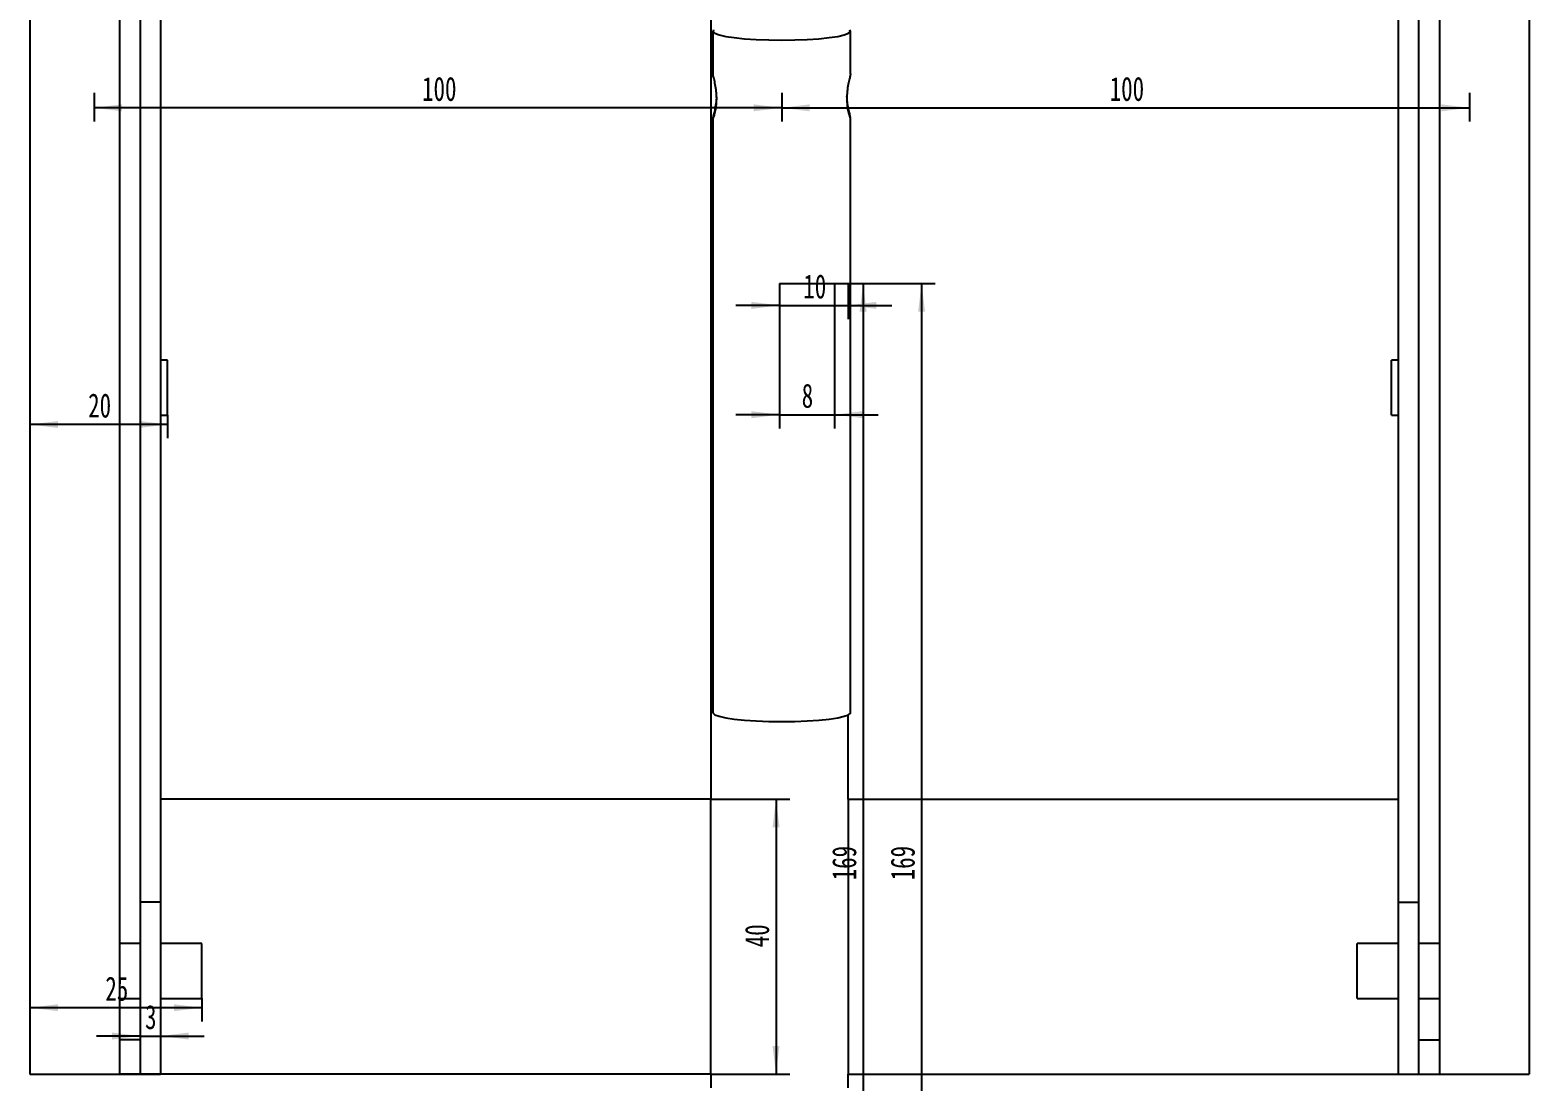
# Model space of a CAD drawing. Header units: millimetres. Extents: x 0 to 1189, y -577 to 841.
# Drawn here: x 205 to 423, y 112 to 264.9 of the extents above; entities that cross this region are included whole.
import ezdxf

# ---------------------------------------------------------------- set-up
doc = ezdxf.new("R2010")
doc.units = ezdxf.units.MM
doc.layers.add('10', color=7, linetype='Continuous')
doc.styles.add('SLDTEXTSTYLE5', font='TXT', dxfattribs={"width": 0.7})
doc.dimstyles.new('SLDDIMSTYLE0', dxfattribs={"dimtxt": 3.5, "dimasz": 4.08, "dimexe": 0, "dimexo": 0.0625, "dimgap": 0.875, "dimtad": 2, "dimrnd": 1e-09, "dimzin": 12, "dimdsep": 46, "dimtxsty": 'SLDTEXTSTYLE5', "dimsah": 1, "dimcen": 0.09, "dimadec": 0, "dimazin": 3, "dimtfac": 1, "dimtmove": 0, "dimatfit": 0, "dimfxl": 0, "dimfrac": 2, "dimtolj": 1, "dimtzin": 12, "dimarcsym": 0})
doc.dimstyles.new('SLDDIMSTYLE1', dxfattribs={"dimtxt": 3.5, "dimasz": 4.08, "dimexe": 0, "dimexo": 0.0625, "dimgap": 0.875, "dimtad": 2, "dimrnd": 1e-09, "dimzin": 12, "dimdsep": 46, "dimtxsty": 'SLDTEXTSTYLE5', "dimsah": 1, "dimcen": 0.09, "dimadec": 0, "dimazin": 3, "dimtfac": 1, "dimtofl": 0, "dimtmove": 0, "dimatfit": 3, "dimfxl": 0, "dimfrac": 2, "dimtolj": 1, "dimtzin": 12, "dimarcsym": 0})

# ---------------------------------------------------------------- blocks, each defined once
blk = doc.blocks.new('_D_17')
at = {"layer": '10'}
for p, q in [((304, 153), (315.49, 153)), ((313.49, 153), (313.49, 113)), ((304, 113), (315.49, 113))]:
    blk.add_line(p, q, dxfattribs=at)
for points in [[(313.49, 153), (312.99, 148.92), (314, 148.92)], [(313.49, 113), (314, 117.08), (312.99, 117.08)]]:
    blk.add_solid(points, dxfattribs=at)
at = {"layer": '10', "insert": (308.98, 131.46), "char_height": 3.5, "attachment_point": 1, "rotation": 90, "style": 'SLDTEXTSTYLE5'}
blk.add_mtext('40', dxfattribs=at)
blk = doc.blocks.new('_D_29')
at = {"layer": '10'}
for p, q in [((221, 124.92), (221, 118.32)), ((224, 124.92), (224, 118.32)), ((221, 118.54), (214.65, 118.54)), ((221, 118.54), (224, 118.54)), ((224, 118.54), (230.35, 118.54))]:
    blk.add_line(p, q, dxfattribs=at)
for points in [[(221, 118.54), (216.92, 119.05), (216.92, 118.03)], [(224, 118.54), (228.08, 118.03), (228.08, 119.05)]]:
    blk.add_solid(points, dxfattribs=at)
at = {"layer": '10', "insert": (221.73, 123.05), "char_height": 3.5, "attachment_point": 1, "style": 'SLDTEXTSTYLE5'}
blk.add_mtext('3', dxfattribs=at)
blk = doc.blocks.new('_D_30')
at = {"layer": '10'}
for p, q in [((205, 124.03), (205, 120.66)), ((230, 122.66), (205, 122.66)), ((230, 124.03), (230, 120.66))]:
    blk.add_line(p, q, dxfattribs=at)
for points in [[(205, 122.66), (209.08, 122.16), (209.08, 123.17)], [(230, 122.66), (225.92, 123.17), (225.92, 122.16)]]:
    blk.add_solid(points, dxfattribs=at)
at = {"layer": '10', "insert": (215.96, 127.18), "char_height": 3.5, "attachment_point": 1, "style": 'SLDTEXTSTYLE5'}
blk.add_mtext('25', dxfattribs=at)
blk = doc.blocks.new('_D_31')
at = {"layer": '10'}
for p, q in [((205, 208.87), (205, 205.51)), ((225, 207.51), (205, 207.51)), ((225, 208.87), (225, 205.51))]:
    blk.add_line(p, q, dxfattribs=at)
for points in [[(205, 207.51), (209.08, 207), (209.08, 208.01)], [(225, 207.51), (220.92, 208.01), (220.92, 207)]]:
    blk.add_solid(points, dxfattribs=at)
at = {"layer": '10', "insert": (213.46, 212.02), "char_height": 3.5, "attachment_point": 1, "style": 'SLDTEXTSTYLE5'}
blk.add_mtext('20', dxfattribs=at)
blk = doc.blocks.new('_D_34')
at = {"layer": '10'}
for p, q in [((214.32, 255.74), (214.32, 251.57)), ((314.32, 255.74), (314.32, 251.57)), ((314.32, 253.57), (214.32, 253.57))]:
    blk.add_line(p, q, dxfattribs=at)
for points in [[(214.32, 253.57), (218.4, 253.06), (218.4, 254.08)], [(314.32, 253.57), (310.24, 254.08), (310.24, 253.06)]]:
    blk.add_solid(points, dxfattribs=at)
at = {"layer": '10', "insert": (262.02, 258.08), "char_height": 3.5, "attachment_point": 1, "style": 'SLDTEXTSTYLE5'}
blk.add_mtext('100', dxfattribs=at)
blk = doc.blocks.new('_D_35')
at = {"layer": '10'}
for p, q in [((314.32, 255.74), (314.32, 251.57)), ((414.32, 255.74), (414.32, 251.57)), ((314.32, 253.57), (414.32, 253.57))]:
    blk.add_line(p, q, dxfattribs=at)
for points in [[(314.32, 253.57), (318.4, 253.06), (318.4, 254.08)], [(414.32, 253.57), (410.24, 254.08), (410.24, 253.06)]]:
    blk.add_solid(points, dxfattribs=at)
at = {"layer": '10', "insert": (362.02, 258.08), "char_height": 3.5, "attachment_point": 1, "style": 'SLDTEXTSTYLE5'}
blk.add_mtext('100', dxfattribs=at)
blk = doc.blocks.new('_D_37')
at = {"layer": '10'}
for p, q in [((314, 228), (314, 222.83)), ((324, 228), (324, 222.83)), ((314, 224.83), (307.65, 224.83)), ((314, 224.83), (324, 224.83)), ((324, 224.83), (330.35, 224.83))]:
    blk.add_line(p, q, dxfattribs=at)
for points in [[(314, 224.83), (309.92, 225.34), (309.92, 224.32)], [(324, 224.83), (328.08, 224.32), (328.08, 225.34)]]:
    blk.add_solid(points, dxfattribs=at)
at = {"layer": '10', "insert": (317.46, 229.34), "char_height": 3.5, "attachment_point": 1, "style": 'SLDTEXTSTYLE5'}
blk.add_mtext('10', dxfattribs=at)
blk = doc.blocks.new('_D_38')
at = {"layer": '10'}
for p, q in [((314, 228), (328.16, 228)), ((326.16, 228), (326.16, 59)), ((314, 59), (328.16, 59))]:
    blk.add_line(p, q, dxfattribs=at)
for points in [[(326.16, 228), (325.66, 223.92), (326.67, 223.92)], [(326.16, 59), (326.67, 63.08), (325.66, 63.08)]]:
    blk.add_solid(points, dxfattribs=at)
at = {"layer": '10', "insert": (321.65, 141.2), "char_height": 3.5, "attachment_point": 1, "rotation": 90, "style": 'SLDTEXTSTYLE5'}
blk.add_mtext('169', dxfattribs=at)
blk = doc.blocks.new('_D_41')
at = {"layer": '10'}
for p, q in [((314, 228), (336.66, 228)), ((334.66, 228), (334.66, 59)), ((314, 59), (336.66, 59))]:
    blk.add_line(p, q, dxfattribs=at)
for points in [[(334.66, 228), (334.16, 223.92), (335.17, 223.92)], [(334.66, 59), (335.17, 63.08), (334.16, 63.08)]]:
    blk.add_solid(points, dxfattribs=at)
at = {"layer": '10', "insert": (330.15, 141.2), "char_height": 3.5, "attachment_point": 1, "rotation": 90, "style": 'SLDTEXTSTYLE5'}
blk.add_mtext('169', dxfattribs=at)
blk = doc.blocks.new('_D_42')
at = {"layer": '10'}
for p, q in [((314, 228), (314, 206.93)), ((322, 228), (322, 206.93)), ((314, 208.93), (307.65, 208.93)), ((314, 208.93), (322, 208.93)), ((322, 208.93), (328.35, 208.93))]:
    blk.add_line(p, q, dxfattribs=at)
for points in [[(314, 208.93), (309.92, 209.44), (309.92, 208.42)], [(322, 208.93), (326.08, 208.42), (326.08, 209.44)]]:
    blk.add_solid(points, dxfattribs=at)
at = {"layer": '10', "insert": (317.23, 213.44), "char_height": 3.5, "attachment_point": 1, "style": 'SLDTEXTSTYLE5'}
blk.add_mtext('8', dxfattribs=at)

msp = doc.modelspace()

# ---------------------------------------------------------------- linework, layer by layer
at = {"color": 7, "linetype": 'Continuous', "lineweight": 25}
for p, q in [((204.99872, 342.99519), (204.99872, 112.99518)), ((217.99872, 342.99519), (217.99872, 112.99518)), ((409.99873, 342.99519), (409.99873, 112.99518)), ((422.99872, 342.99519), (422.99872, 112.99518)), ((303.99872, 302.99518), (303.99872, 152.99518)), ((223.99872, 293.7495), (223.99872, 138.00891)), ((403.99871, 138.00891), (403.99871, 293.7495)), ((220.99872, 287.73578), (220.99872, 212.87234)), ((406.99872, 212.87234), (406.99872, 287.73578)), ((304.3227, 264.72878), (304.3227, 258.49712)), ((324.32271, 258.50361), (324.32271, 264.72878)), ((304.3227, 252.11824), (304.3227, 165.59351)), ((324.32271, 165.59351), (324.32271, 252.12473)), ((224.99872, 216.87234), (223.99872, 216.87234)), ((224.99872, 208.87235), (224.99872, 216.87234)), ((403.99871, 216.87234), (402.99873, 216.87234)), ((402.99873, 208.87235), (402.99873, 216.87234)), ((220.99872, 212.87234), (220.99872, 138.00891)), ((406.99872, 138.00891), (406.99872, 212.87234)), ((223.99872, 208.87234), (224.99872, 208.87234)), ((402.99873, 208.87234), (403.99871, 208.87234)), ((323.99872, 152.99518), (323.99872, 165.26219)), ((303.99872, 152.99518), (223.99872, 152.99518)), ((303.99872, 112.99518), (303.99872, 152.99518)), ((323.99872, 152.99518), (323.99872, 112.99518)), ((323.99872, 152.99518), (403.99871, 152.99518)), ((223.99872, 138.00891), (220.99872, 138.00891)), ((220.99872, 138.00891), (220.99872, 112.99518)), ((223.99872, 138.00891), (223.99872, 112.99518)), ((403.99871, 112.99518), (403.99871, 138.00891)), ((403.99871, 138.00891), (406.99872, 138.00891)), ((406.99872, 112.99518), (406.99872, 138.00891)), ((220.99872, 131.99518), (217.99872, 131.99518)), ((229.99872, 131.99518), (223.99872, 131.99518)), ((229.99872, 123.99518), (229.99872, 131.99518)), ((403.99871, 131.99518), (397.99872, 131.99518)), ((397.99872, 123.99518), (397.99872, 131.99518)), ((409.99873, 131.99518), (406.99872, 131.99518)), ((217.99872, 123.99518), (220.99872, 123.99518)), ((223.99872, 123.99518), (229.99872, 123.99518)), ((397.99872, 123.99518), (403.99871, 123.99518)), ((406.99872, 123.99518), (409.99873, 123.99518)), ((220.99872, 117.98145), (217.99872, 117.98145)), ((406.99872, 117.98145), (409.99873, 117.98145)), ((204.99872, 112.99518), (217.99872, 112.99518)), ((217.99872, 112.99518), (220.99872, 112.99518)), ((303.99872, 112.99518), (217.99872, 112.99518)), ((220.99872, 112.99518), (223.99872, 112.99518)), ((303.99872, 112.99518), (303.99872, 110.99518)), ((323.99872, 112.99518), (409.99873, 112.99518)), ((323.99872, 110.99518), (323.99872, 112.99518)), ((403.99871, 112.99518), (406.99872, 112.99518)), ((406.99872, 112.99518), (409.99873, 112.99518)), ((409.99873, 112.99518), (422.99872, 112.99518))]:
    msp.add_line(p, q, dxfattribs=at)
at = {"color": 7, "linetype": 'Continuous', "lineweight": 25, "flags": 128}
for points in [[(304.42449, 264.91552), (304.33403, 264.66633), (304.60459, 264.4194), (305.22638, 264.18365), (306.17694, 263.96759), (307.42191, 263.77906), (308.91629, 263.62485), (310.60608, 263.51052), (312.43019, 263.44024), (314.3227, 263.41653)], [(314.3227, 263.41653), (316.21521, 263.44024), (318.03932, 263.51052), (319.72911, 263.62485), (321.22349, 263.77906), (322.46846, 263.96759), (323.41902, 264.18365), (324.04082, 264.4194), (324.31137, 264.66633), (324.22092, 264.91552)], [(304.3227, 165.59351), (304.33403, 165.53107), (304.60459, 165.28414), (305.22638, 165.04838), (306.17694, 164.83233), (307.42191, 164.64379), (308.91629, 164.48958), (310.60608, 164.37526), (312.43019, 164.30498), (314.3227, 164.28126)], [(314.3227, 164.28126), (316.21521, 164.30498), (318.03932, 164.37526), (319.72911, 164.48958), (321.22349, 164.64379), (322.46846, 164.83233), (323.41902, 165.04838), (324.04082, 165.28414), (324.31137, 165.53107), (324.32271, 165.59351)]]:
    msp.add_lwpolyline(points, dxfattribs=at)
at = {"color": 7, "linetype": 'Continuous', "lineweight": 25}
for points, knots in [([(304.86556, 254.88444), (304.85359, 255.24021), (304.82966, 255.95127), (304.66352, 256.96498), (304.47927, 257.80084), (304.33959, 258.3633), (304.33584, 258.45807), (304.33429, 258.49715)], [0, 0, 0, 0, 0.207015688, 0.413757289, 0.627497356, 0.846401091, 1, 1, 1, 1]), ([(324.31324, 258.50364), (324.31024, 258.45847), (324.30348, 258.35628), (324.16884, 257.81), (323.98675, 256.9907), (323.816, 255.96536), (323.79164, 255.23701), (323.77984, 254.88444)], [0, 0, 0, 0, 0.16140834, 0.365103269, 0.576137005, 0.79482046, 1, 1, 1, 1]), ([(304.84874, 255.17147), (304.81778, 254.82781), (304.75491, 254.1299), (304.56822, 253.20599), (304.38813, 252.46052), (304.34623, 252.23814), (304.32535, 252.12736)], [0, 0, 0, 0, 0.239380935, 0.486144272, 0.744037792, 1, 1, 1, 1]), ([(324.31832, 252.14123), (324.29719, 252.25019), (324.25465, 252.46956), (324.08248, 253.18517), (323.89157, 254.11041), (323.82817, 254.83842), (323.79677, 255.19896)], [0, 0, 0, 0, 0.243279128, 0.48976388, 0.74730937, 1, 1, 1, 1]), ([(304.34469, 252.10158), (304.34703, 252.09109), (304.35545, 252.05334), (304.47876, 252.34367), (304.65804, 252.94519), (304.82955, 253.83094), (304.85382, 254.54081), (304.86556, 254.88444)], [0, 0, 0, 0, 0.085411067, 0.307568072, 0.537724758, 0.776225817, 1, 1, 1, 1]), ([(323.77984, 254.88444), (323.79176, 254.53776), (323.81559, 253.84486), (323.9825, 252.96694), (324.16368, 252.34879), (324.29271, 252.04489), (324.2992, 252.09014), (324.30079, 252.10117)], [0, 0, 0, 0, 0.225780534, 0.451263025, 0.684377638, 0.923125498, 1, 1, 1, 1])]:
    msp.add_open_spline(points, degree=3, knots=knots, dxfattribs=at)

# ---------------------------------------------------------------- dimensions: what is measured, and where the dimension line sits
at = {"layer": '10'}
for base, p1, p2, dimstyle, picture, middle in [((214.3227, 255.7374), (314.3227, 255.7374), (214.3227, 255.7374), 'SLDDIMSTYLE1', '_D_34', (264.3227, 255.7374)), ((414.3227, 255.7374), (314.3227, 255.7374), (414.3227, 255.7374), 'SLDDIMSTYLE1', '_D_35', (364.3227, 255.7374)), ((323.99872, 226.99518), (313.99872, 227.99518), (323.99872, 227.99518), 'SLDDIMSTYLE0', '_D_37', (318.99872, 226.99518)), ((321.99872, 211.09518), (313.99872, 227.99518), (321.99872, 227.99518), 'SLDDIMSTYLE0', '_D_42', (317.99872, 211.09518)), ((204.99872, 209.67235), (224.99872, 208.87235), (204.99872, 208.87235), 'SLDDIMSTYLE1', '_D_31', (214.99872, 209.67235)), ((204.99872, 124.83012), (229.99872, 124.03012), (204.99872, 124.03012), 'SLDDIMSTYLE1', '_D_30', (217.49872, 124.83012)), ((223.99872, 120.70784), (220.99872, 124.91763), (223.99872, 124.91763), 'SLDDIMSTYLE0', '_D_29', (222.49872, 120.70784))]:
    dim = msp.add_linear_dim(base=base, p1=p1, p2=p2, dimstyle=dimstyle, dxfattribs=at)
    dim.commit()
    dim.dimension.update_dxf_attribs({"geometry": picture, "text_midpoint": middle, "dimtype": 160})
for base, p1, p2, picture, middle in [((323.99872, 58.99518), (313.99872, 227.99518), (313.99872, 58.99518), '_D_38', (323.99872, 143.49518)), ((332.49872, 58.99518), (313.99872, 227.99518), (313.99872, 58.99518), '_D_41', (332.49872, 143.49518)), ((311.3276, 112.99518), (303.99872, 152.99518), (303.99872, 112.99518), '_D_17', (311.3276, 132.99518))]:
    dim = msp.add_linear_dim(base=base, p1=p1, p2=p2, angle=90, dimstyle='SLDDIMSTYLE1', dxfattribs=at)
    dim.commit()
    dim.dimension.update_dxf_attribs({"geometry": picture, "text_midpoint": middle, "dimtype": 160})

doc.saveas('drawing.dxf')
